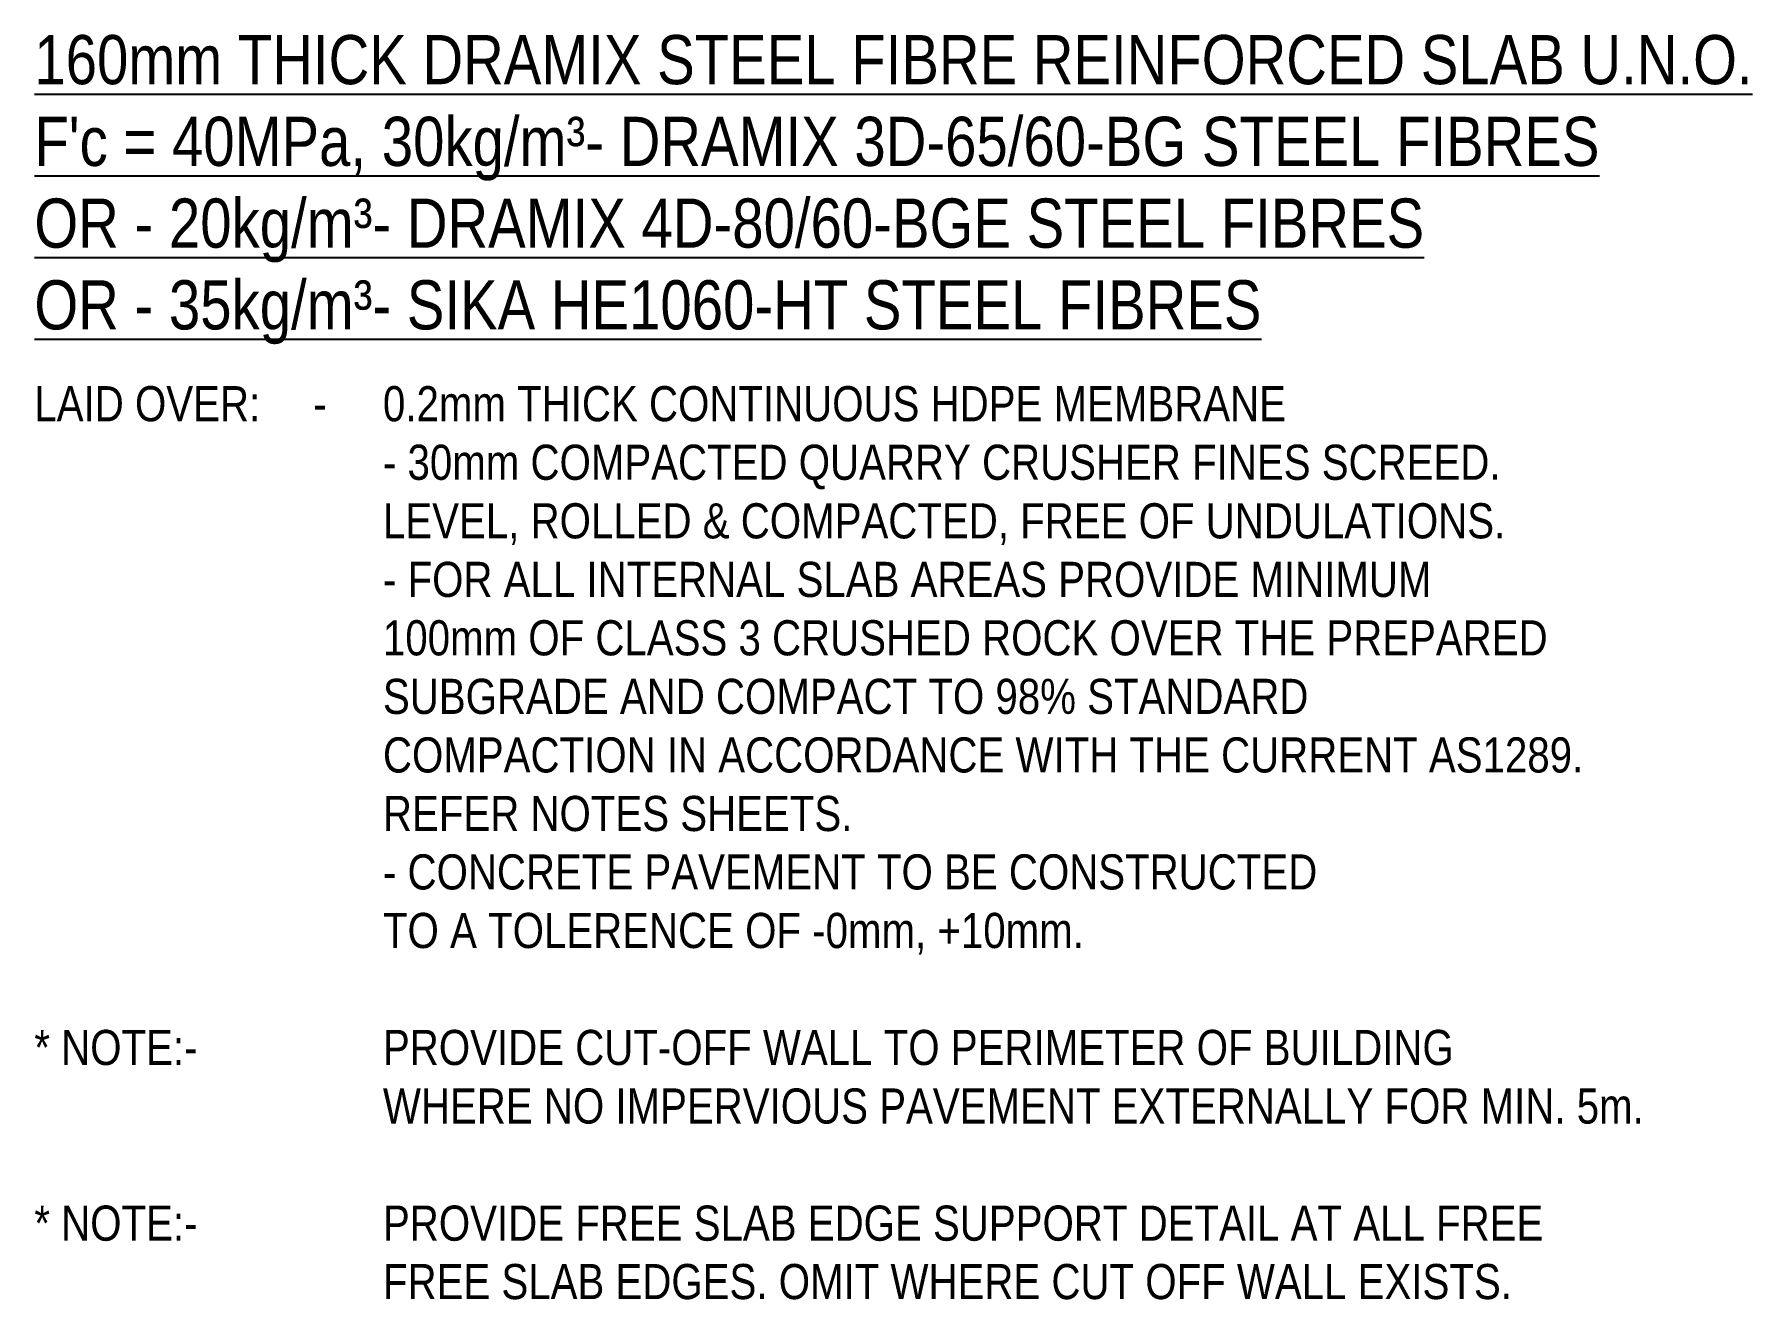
# Model space of a CAD drawing. Header units: millimetres. Extents: x 1606 to 301010, y -5142 to 244250.
# Drawn here: x 288781 to 301010, y -5142 to 3868 of the extents above; entities that cross this region are included whole.
import ezdxf

# ---------------------------------------------------------------- set-up
doc = ezdxf.new("R2010")
doc.units = ezdxf.units.MM
doc.layers.add('G-ANNO-TEXT-1', color=7, linetype='Continuous', lineweight=25)
doc.styles.add('Arial Narrow', font='ARIALN.TTF', dxfattribs={"height": 350})
doc.styles.add('Arial Narrow_1', font='ARIALN.TTF', dxfattribs={"height": 250})

msp = doc.modelspace()

# ---------------------------------------------------------------- texts
at = {"layer": 'G-ANNO-TEXT-1', "attachment_point": 1}
for s, insert, char_height, width, style in [('\\L160mm THICK DRAMIX STEEL FIBRE REINFORCED SLAB U.N.O.', (288781, 3863), 350, 14991.56, 'Arial Narrow'), ("\\LF'c = 40MPa, 30kg/m³- DRAMIX 3D-65/60-BG STEEL FIBRES", (288781, 3281), 350, 13652.74, 'Arial Narrow'), ('\\LOR - 20kg/m³- DRAMIX 4D-80/60-BGE STEEL FIBRES', (288781, 2699), 350, 12113.5, 'Arial Narrow'), ('\\LOR - 35kg/m³- SIKA HE1060-HT STEEL FIBRES', (288781, 2117), 350, 10702.53, 'Arial Narrow'), ('LAID OVER:', (288781, 1363), 250, 1948.1, 'Arial Narrow_1'), ('^I', (290389, 1363), 250, 456.96, 'Arial Narrow_1'), ('^I', (290938, 1363), 250, 392.83, 'Arial Narrow_1'), ('0.2mm THICK CONTINUOUS HDPE MEMBRANE', (291262, 1363), 250, 7784.39, 'Arial Narrow_1'), ('- ', (290766, 1363), 250, 208.44, 'Arial Narrow_1'), ('^I^I^I^I^I', (288781, 946), 250, 3006.33, 'Arial Narrow_1'), ('- 30mm COMPACTED QUARRY CRUSHER FINES SCREED.', (291262, 946), 250, 9628.27, 'Arial Narrow_1'), ('^I', (288781, 529), 250, 601.27, 'Arial Narrow_1'), ('^I^I^I', (289912, 529), 250, 1635.44, 'Arial Narrow_1'), ('LEVEL, ROLLED & COMPACTED, FREE OF UNDULATIONS.', (291262, 529), 250, 9692.4, 'Arial Narrow_1'), ('^I^I^I^I^I', (288781, 112), 250, 3006.33, 'Arial Narrow_1'), ('- FOR ALL INTERNAL SLAB AREAS PROVIDE MINIMUM', (291262, 112), 250, 9043.04, 'Arial Narrow_1'), ('^I', (288781, -304), 250, 601.27, 'Arial Narrow_1'), ('^I^I^I', (289912, -304), 250, 1635.44, 'Arial Narrow_1'), ('100mm OF CLASS 3 CRUSHED ROCK OVER THE PREPARED', (291262, -304), 250, 10045.14, 'Arial Narrow_1'), ('^I', (288781, -721), 250, 601.27, 'Arial Narrow_1'), ('^I^I^I', (289912, -721), 250, 1635.44, 'Arial Narrow_1'), ('SUBGRADE AND COMPACT TO 98% STANDARD', (291262, -721), 250, 8016.88, 'Arial Narrow_1'), ('^I', (288781, -1138), 250, 601.27, 'Arial Narrow_1'), ('^I^I^I', (289912, -1138), 250, 1635.44, 'Arial Narrow_1'), ('COMPACTION IN ACCORDANCE WITH THE CURRENT AS1289.', (291262, -1138), 250, 10349.79, 'Arial Narrow_1'), ('^I', (288781, -1555), 250, 601.27, 'Arial Narrow_1'), ('^I^I^I', (289912, -1555), 250, 1635.44, 'Arial Narrow_1'), ('REFER NOTES SHEETS.', (291262, -1555), 250, 4064.56, 'Arial Narrow_1'), ('^I^I^I^I^I', (288781, -1971), 250, 3006.33, 'Arial Narrow_1'), ('- CONCRETE PAVEMENT TO BE CONSTRUCTED', (291262, -1971), 250, 8072.99, 'Arial Narrow_1'), ('^I', (288781, -2388), 250, 601.27, 'Arial Narrow_1'), ('^I^I^I', (289912, -2388), 250, 1635.44, 'Arial Narrow_1'), ('TO A TOLERENCE OF -0mm, +10mm.', (291262, -2388), 250, 6052.74, 'Arial Narrow_1'), ('* NOTE:-', (288781, -3221), 250, 1410.97, 'Arial Narrow_1'), ('^I^I^I', (289945, -3221), 250, 1595.36, 'Arial Narrow_1'), ('PROVIDE CUT-OFF WALL TO PERIMETER OF BUILDING', (291262, -3221), 250, 9259.49, 'Arial Narrow_1'), ('^I^I^I^I^I', (288781, -3638), 250, 3006.33, 'Arial Narrow_1'), ('WHERE NO IMPERVIOUS PAVEMENT EXTERNALLY FOR MIN. 5m.', (291262, -3638), 250, 10886.92, 'Arial Narrow_1'), ('* NOTE:-', (288781, -4472), 250, 1410.97, 'Arial Narrow_1'), ('^I^I^I', (289945, -4472), 250, 1595.36, 'Arial Narrow_1'), ('PROVIDE FREE SLAB EDGE SUPPORT DETAIL AT ALL FREE', (291262, -4472), 250, 10037.13, 'Arial Narrow_1'), ('^I^I^I^I^I', (288781, -4888), 250, 3006.33, 'Arial Narrow_1'), ('FREE SLAB EDGES. OMIT WHERE CUT OFF WALL EXISTS.', (291262, -4888), 250, 9772.57, 'Arial Narrow_1')]:
    msp.add_mtext(s, dxfattribs=dict(at, insert=insert, char_height=char_height, width=width, style=style))

doc.saveas('drawing.dxf')
